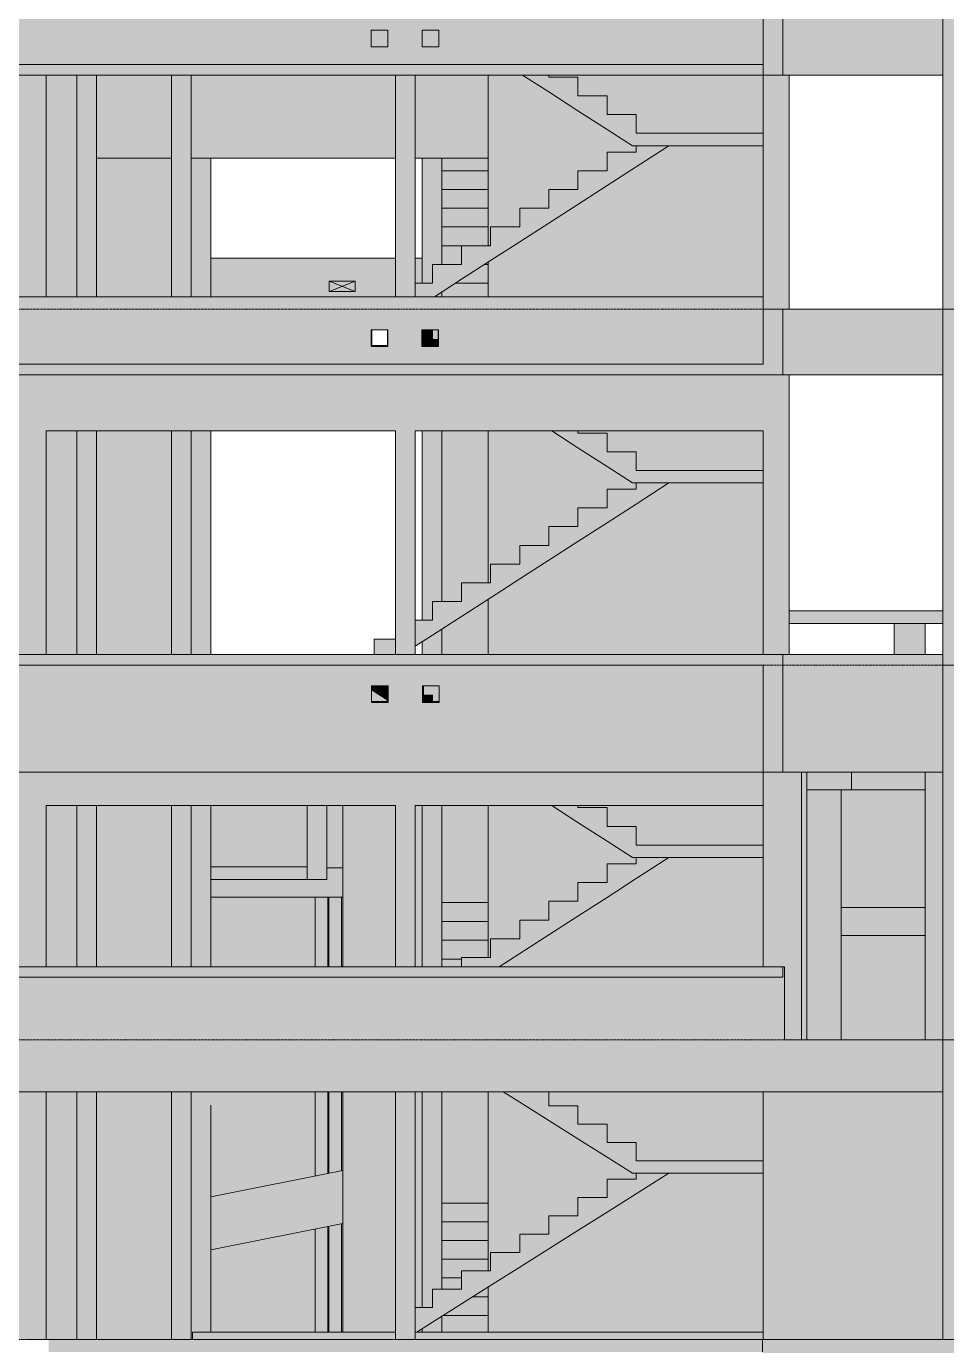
# Model space of a CAD drawing. Header units: centimetres. Extents: x -1968 to 25888, y -1244 to 84208.
# Drawn here: x 14282 to 15167, y 74259 to 75527 of the extents above; entities that cross this region are included whole.
import ezdxf

# ---------------------------------------------------------------- set-up
doc = ezdxf.new("R2010")
doc.units = ezdxf.units.CM
doc.linetypes.add('Centro', pattern=[3.175, 0.635, -0.47625, 1.5875, -0.47625])
for name, color, linetype, lineweight in [('A-FLOR', 7, 'Continuous', 18), ('A-FLOR-LEVL', 7, 'Continuous', 9), ('A-GENM', 7, 'Continuous', 18), ('A-WALL', 7, 'Continuous', 9), ('S-BEAM', 7, 'Continuous', 18), ('S-COLS', 7, 'Continuous', 18), ('S-FNDN', 7, 'Continuous', 9), ('S-STRS', 7, 'Continuous', 9)]:
    doc.layers.add(name, color=color, linetype=linetype, lineweight=lineweight)

# ---------------------------------------------------------------- blocks, each defined once
blk = doc.blocks.new('Estaca W Gerdau - W250X73-4068957-CT103 - CORTE ESQ_ TIPO')
at = {"layer": 'S-FNDN', "true_color": 0xacb7d2}
h = blk.add_hatch(color=9, dxfattribs=at)
h.paths.add_polyline_path([(248.4, 73400), (248.5, 73400), (248.4, 73564), (224, 73564), (224, 73400)], flags=0)
h.paths.add_polyline_path([(249.4, 74272), (249.4, 74376.1), (224, 74371.1), (224, 74272)], flags=0)
h.paths.add_polyline_path([(224, 74422.1), (249.4, 74427.4), (249.4, 74503), (224, 74503), (224, 74427.4)], flags=0)
h.paths.add_polyline_path([(224, 74623), (249.4, 74623), (249.4, 74690), (224, 74690), (224, 74655.7)], flags=0)
at = {"layer": 'S-FNDN'}
for p, q in [((224, 74690), (224, 74623)), ((236.3, 74623), (236.3, 74690)), ((237.1, 74690), (237.1, 74623)), ((249.4, 74690), (249.4, 74623)), ((224, 74503), (224, 74422.1)), ((236.3, 74424.5), (236.3, 74503)), ((237.1, 74503), (237.1, 74424.7)), ((249.4, 74503), (249.4, 74427.1)), ((224, 74371.1), (224, 74272)), ((236.3, 74272), (236.3, 74373.5)), ((237.1, 74373.7), (237.1, 74272)), ((249.4, 74376.1), (249.4, 74272))]:
    blk.add_line(p, q, dxfattribs=at)
blk = doc.blocks.new('PED_FURO_RETANGULAR_R04_2020 _INSTÂNCIA_ - FURO RET-3662893-CT103 - CORTE ESQ_ TIPO')
at = {"layer": 'A-GENM', "lineweight": 9}
for p, q in [((262.6, 75272), (237.6, 75282)), ((237.6, 75272), (262.6, 75282))]:
    blk.add_line(p, q, dxfattribs=at)

msp = doc.modelspace()

# ---------------------------------------------------------------- hatches: boundary and pattern name
at = {"layer": 'A-FLOR', "true_color": 0xc0c0c0}
for points in [[(14726.05, 75480), (14990.55, 75480), (14990.55, 75490.01), (13947.55, 75490.01), (13947.55, 75480), (14694.52, 75480)], [(14990.55, 75192), (14990.55, 75202), (13947.55, 75202), (13947.55, 75192), (14882.7, 75192)], [(14506.33, 74913), (14990.55, 74913), (14990.55, 74923), (13947.55, 74923), (13947.55, 74913), (14459.55, 74913)], [(14552.05, 74707), (14552.05, 74719), (14459.55, 74719), (14459.55, 74707), (14545.28, 74707)], [(14976.8, 74613), (15009.55, 74613), (15009.55, 74623), (13928.55, 74623), (13928.55, 74613), (14882.7, 74613)]]:
    msp.add_hatch(color=9, dxfattribs=at).paths.add_polyline_path(points, flags=0)
h = msp.add_hatch(color=9, dxfattribs=at)
h.paths.add_polyline_path([(15015.55, 74953), (15163.55, 74953), (15163.55, 74965), (15015.55, 74965)], flags=0)
h.paths.add_polyline_path([(15854.55, 74953), (15854.55, 74965), (15758.55, 74965), (15758.55, 74953), (15835.55, 74953)], flags=0)
h.paths.add_polyline_path([(15338.55, 74953), (15648.55, 74953), (15648.55, 74965), (15338.55, 74965)], flags=0)
at = {"layer": 'A-GENM', "true_color": 0xc0c0c0}
msp.add_hatch(color=9, dxfattribs=at).paths.add_polyline_path([(15032.55, 74793), (15075.55, 74793), (15075.55, 74810), (15032.55, 74810)], flags=0)
at = {"layer": 'A-WALL', "true_color": 0xc0c0c0}
h = msp.add_hatch(color=9, dxfattribs=at)
h.paths.add_polyline_path([(14500.95, 74272), (14559.82, 74272), (14559.82, 74371.07), (14459.55, 74351.01), (14459.55, 74272), (14460.55, 74272)], flags=0)
h.paths.add_polyline_path([(14586.55, 74272), (14586.55, 74376.41), (14585.22, 74376.15), (14585.22, 74272)], flags=0)
h.paths.add_polyline_path([(14459.55, 74402), (14559.82, 74422.06), (14559.82, 74503), (14459.55, 74503), (14459.55, 74427.4)], flags=0)
h.paths.add_polyline_path([(14585.22, 74427.14), (14586.55, 74427.4), (14586.55, 74503), (14585.22, 74503), (14585.22, 74427.4)], flags=0)
h.paths.add_polyline_path([(14559.82, 74623), (14559.82, 74690), (14459.55, 74690), (14459.55, 74623), (14506.33, 74623)], flags=0)
h.paths.add_polyline_path([(14585.22, 74623), (14586.55, 74623), (14586.55, 74690), (14585.22, 74690), (14585.22, 74655.69)], flags=0)
h = msp.add_hatch(color=9, dxfattribs=at)
h.paths.add_polyline_path([(15794.55, 74284), (15794.55, 74503), (15785.22, 74503), (15785.22, 74284)], flags=0)
h.paths.add_polyline_path([(15758.55, 74284), (15759.82, 74284), (15759.82, 74503), (15758.55, 74503), (15758.55, 74287.02)], flags=0)
h.paths.add_polyline_path([(15554.54, 74445), (15609.82, 74445), (15609.82, 74454), (15554.54, 74454)], flags=0)
h.paths.add_polyline_path([(15335.22, 74553), (15391.55, 74553), (15391.55, 74653), (15335.22, 74653), (15335.22, 74635.58)], flags=0)
h.paths.add_polyline_path([(15308.05, 74553), (15309.82, 74553), (15309.82, 74653), (15308.05, 74653), (15308.05, 74632.01)], flags=0)
h.paths.add_polyline_path([(15075.55, 74553), (15146.55, 74553), (15146.55, 74653), (15065.55, 74653), (15065.55, 74553), (15070.89, 74553)], flags=0)
h.paths.add_polyline_path([(15759.82, 74642), (15759.82, 74653), (15758.55, 74653), (15758.55, 74642)], flags=0)
h.paths.add_polyline_path([(15793.08, 74642), (15794.55, 74642), (15794.55, 74681), (15793.08, 74681), (15793.08, 74653), (15785.22, 74653), (15785.22, 74642), (15787.55, 74642)], flags=0)
h.paths.add_polyline_path([(15635.22, 74642), (15648.55, 74642), (15648.55, 74653), (15635.22, 74653)], flags=0)
h.paths.add_polyline_path([(15548.55, 74642), (15609.82, 74642), (15609.82, 74653), (15491.55, 74653), (15491.55, 74642), (15535.55, 74642)], flags=0)
at = {"layer": 'S-BEAM', "true_color": 0xc0c0c0}
h = msp.add_hatch(color=9, dxfattribs=at)
h.paths.add_polyline_path([(14506.33, 75490.01), (14990.55, 75490.01), (14990.55, 75555.01), (13947.55, 75555.01), (13947.55, 75490.01), (14459.55, 75490.01)], flags=0)
h.paths.add_polyline_path([(14629.76, 75507.01), (14613.76, 75507.01), (14613.76, 75523), (14629.76, 75523)], flags=0)
h.paths.add_polyline_path([(14662.76, 75507.01), (14662.76, 75523), (14678.76, 75523), (14678.76, 75507.01)], flags=0)
h.paths.add_polyline_path([(13954.26, 75507.01), (13954.26, 75523), (13970.26, 75523), (13970.26, 75507.01)], flags=0)
for points in [[(15009.55, 75480), (15009.55, 75543.01), (14990.55, 75543.01), (14990.55, 75480)], [(15009.55, 75480), (15163.55, 75480), (15163.55, 75543.01), (15009.55, 75543.01), (15009.55, 75490.01)], [(14598.36, 75272.01), (14598.36, 75282.01), (14573.36, 75282.01), (14573.36, 75272.01)], [(15003.65, 75192), (15009.55, 75192), (15009.55, 75255.01), (14990.55, 75255.01), (14990.55, 75192)], [(15070.89, 75192), (15163.55, 75192), (15163.55, 75255.01), (15009.55, 75255.01), (15009.55, 75192)], [(14997.69, 74810), (15009.55, 74810), (15009.55, 74923), (14990.55, 74923), (14990.55, 74810)], [(15146.55, 74793), (15146.55, 74810), (15075.55, 74810), (15075.55, 74793)], [(14571.05, 74707), (14571.05, 74778), (14552.05, 74778), (14552.05, 74707)], [(14788.61, 74503), (14990.55, 74503), (14990.55, 74553), (15009.55, 74553), (15009.55, 74503), (15011.05, 74503), (15011.05, 74623), (15009.55, 74623), (15009.55, 74613), (13928.55, 74613), (13928.55, 74503), (14726.05, 74503)], [(15009.55, 74503), (15009.55, 74553), (14990.55, 74553), (14990.55, 74503)], [(15161.21, 74503), (15163.55, 74503), (15163.55, 74553), (15011.05, 74553), (15011.05, 74503), (15070.89, 74503)], [(15070.89, 74265), (15163.55, 74265), (15163.55, 74503), (15027.55, 74503), (15027.55, 74265)], [(14459.55, 74351.01), (14586.55, 74376.41), (14586.55, 74427.4), (14459.55, 74402)], [(14460.55, 74253), (14634.55, 74253), (14634.55, 74265), (14303.55, 74265), (14303.55, 74253), (14459.55, 74253)], [(14634.55, 74253), (14658.55, 74253), (14658.55, 74265), (14990.55, 74265), (14990.18, 74272), (14656.05, 74272), (14656.05, 74265), (14637.05, 74265), (14637.05, 74272), (14441.82, 74272), (14441.82, 74265), (14634.55, 74265), (14634.55, 74258.54)], [(14989.95, 74253), (14989.95, 74265), (14658.55, 74265), (14658.55, 74253), (14976.8, 74253)], [(14989.95, 74207), (16098.87, 74207), (16098.87, 74265), (14989.95, 74265), (14989.95, 74253)]]:
    msp.add_hatch(color=9, dxfattribs=at).paths.add_polyline_path(points, flags=0)
h = msp.add_hatch(color=9, dxfattribs=at)
h.paths.add_polyline_path([(14726.05, 75400.01), (14726.05, 75480), (14656.05, 75480), (14656.05, 75400.01), (14701.92, 75400.01)], flags=0)
h.paths.add_polyline_path([(14440.55, 75400.01), (14637.05, 75400.01), (14637.05, 75480), (14440.55, 75480), (14440.55, 75462.77)], flags=0)
h.paths.add_polyline_path([(14349.55, 75400.01), (14421.55, 75400.01), (14421.55, 75480), (14349.55, 75480)], flags=0)
h.paths.add_polyline_path([(14629.76, 75507.01), (14629.76, 75523), (14613.76, 75523), (14613.76, 75507.01)], flags=0)
h.paths.add_polyline_path([(14678.76, 75507.01), (14678.76, 75523), (14662.76, 75523), (14662.76, 75507.01)], flags=0)
h = msp.add_hatch(color=9, dxfattribs=at)
h.paths.add_polyline_path([(14600.42, 75267), (14637.05, 75267), (14637.05, 75304.01), (14459.55, 75304.01), (14459.55, 75267), (14573.36, 75267)], flags=0)
h.paths.add_polyline_path([(14598.36, 75272.01), (14573.36, 75272.01), (14573.36, 75282.01), (14598.36, 75282.01), (14598.36, 75279.55)], flags=0)
h.paths.add_polyline_path([(14662.55, 75280.01), (14662.43, 75304.01), (14656.05, 75304.01), (14656.05, 75280.01), (14662.43, 75280.01)], flags=0)
h = msp.add_hatch(color=9, dxfattribs=at)
h.paths.add_polyline_path([(13949.13, 75202), (14990.55, 75202), (14990.55, 75267), (13947.55, 75267), (13947.55, 75202)], flags=0)
h.paths.add_polyline_path([(13954.35, 75219), (13954.35, 75235), (13970.35, 75235), (13970.35, 75219), (13954.68, 75219)], flags=0)
h.paths.add_polyline_path([(14677.66, 75219), (14662.43, 75219), (14662.43, 75235), (14678.43, 75235), (14678.43, 75219)], flags=0)
h.paths.add_polyline_path([(14629.76, 75219), (14613.76, 75219), (14613.76, 75235), (14629.76, 75235), (14629.76, 75220)], flags=0)
h = msp.add_hatch(color=9, dxfattribs=at)
h.paths.add_polyline_path([(14211.55, 75138), (14282.05, 75138), (14282.05, 75192), (13947.55, 75192), (13947.55, 75138), (14129.96, 75138)], flags=0)
h.paths.add_polyline_path([(13969.49, 75219), (13970.35, 75219), (13970.35, 75235), (13969.76, 75235), (13969.76, 75220), (13954.76, 75220), (13954.68, 75219)], flags=0)
h = msp.add_hatch(color=9, dxfattribs=at)
h.paths.add_polyline_path([(14637.05, 75138), (14637.05, 75192), (14301.05, 75192), (14301.05, 75138), (14506.33, 75138)], flags=0)
h.paths.add_polyline_path([(14613.76, 75219), (14629.76, 75219), (14629.26, 75220), (14614.26, 75220), (14613.76, 75220)], flags=0)
h = msp.add_hatch(color=9, dxfattribs=at)
h.paths.add_polyline_path([(14967.6, 75138), (14990.55, 75138), (14990.55, 75192), (14656.05, 75192), (14656.05, 75138), (14882.7, 75138)], flags=0)
h.paths.add_polyline_path([(14662.43, 75219), (14678.43, 75219), (14677.93, 75220), (14662.93, 75220), (14662.43, 75220)], flags=0)
h = msp.add_hatch(color=9, dxfattribs=at)
h.paths.add_polyline_path([(13928.55, 74810), (13928.55, 74923), (13774.55, 74923), (13774.55, 74810), (13823.5, 74810)], flags=0)
h.paths.add_polyline_path([(13947.55, 74810), (14990.55, 74810), (14990.55, 74913), (13947.55, 74913), (13947.55, 74840.02)], flags=0)
h.paths.add_polyline_path([(15070.89, 74810), (15163.55, 74810), (15163.55, 74923), (15009.55, 74923), (15009.55, 74810)], flags=0)
h.paths.add_polyline_path([(13962.89, 74877), (13962.55, 74877), (13963.05, 74893), (13978.55, 74893), (13978.55, 74877), (13977.74, 74877)], flags=0)
h.paths.add_polyline_path([(14614.05, 74877), (14614.05, 74893), (14630.05, 74893), (14630.05, 74877)], flags=0)
h.paths.add_polyline_path([(14679.05, 74877), (14663.05, 74877), (14663.05, 74893), (14679.05, 74893), (14679.05, 74878)], flags=0)
h = msp.add_hatch(color=9, dxfattribs=at)
h.paths.add_polyline_path([(14330.55, 74778), (14637.05, 74778), (14637.05, 74810), (14301.05, 74810), (14301.05, 74778), (14318.14, 74778)], flags=0)
h.paths.add_polyline_path([(14614.05, 74877), (14630.05, 74877), (14630.05, 74893), (14629.05, 74893), (14629.05, 74878), (14614.05, 74878)], flags=0)
h = msp.add_hatch(color=9, dxfattribs=at)
h.paths.add_polyline_path([(14990.55, 74778), (14990.55, 74810), (14656.05, 74810), (14656.05, 74778), (14976.8, 74778)], flags=0)
h.paths.add_polyline_path([(14663.97, 74877), (14679.05, 74877), (14679.05, 74878), (14664.05, 74878), (14664.05, 74893), (14663.05, 74893), (14663.05, 74877)], flags=0)
h = msp.add_hatch(color=9, dxfattribs=at)
h.paths.add_polyline_path([(13962.55, 74778), (14282.05, 74778), (14282.05, 74810), (13947.55, 74810), (13947.55, 74778)], flags=0)
h.paths.add_polyline_path([(13977.74, 74877), (13978.55, 74877), (13978.05, 74878), (13963.05, 74878), (13962.89, 74877)], flags=0)
at = {"layer": 'S-BEAM', "true_color": 0x7f7f7f}
msp.add_hatch(color=8, dxfattribs=at).paths.add_polyline_path([(15075.55, 74680), (15146.55, 74680), (15146.55, 74793), (15065.55, 74793), (15065.55, 74680), (15070.89, 74680)], flags=0)
h = msp.add_hatch(color=8, dxfattribs=at)
h.paths.add_polyline_path([(14586.55, 74718), (14586.55, 74778), (14571.05, 74778), (14571.05, 74718)], flags=0)
h.paths.add_polyline_path([(14506.33, 74719), (14552.05, 74719), (14552.05, 74778), (14459.55, 74778), (14459.55, 74719)], flags=0)
at = {"layer": 'S-BEAM', "true_color": 0xc0c0c0}
h = msp.add_hatch(color=9, dxfattribs=at)
h.paths.add_polyline_path([(14559.82, 74690), (14586.55, 74690), (14586.55, 74718), (14571.05, 74718), (14571.05, 74707), (14459.55, 74707), (14459.55, 74690), (14552.05, 74690)], flags=0)
h.paths.add_polyline_path([(13994.55, 74690), (14085.55, 74690), (14085.55, 74718), (14002.05, 74718), (14002.05, 74730), (13994.55, 74729.72), (13994.55, 74690.65)], flags=0)
h = msp.add_hatch(color=9, dxfattribs=at)
h.paths.add_polyline_path([(15065.55, 74653), (15146.55, 74653), (15146.55, 74680), (15065.55, 74680), (15065.55, 74655.69)], flags=0)
h.paths.add_polyline_path([(15624.54, 74653), (15648.55, 74653), (15648.55, 74681), (15491.55, 74681), (15491.55, 74653), (15554.54, 74653)], flags=0)
h.paths.add_polyline_path([(15308.05, 74653), (15391.55, 74653), (15391.55, 74681), (15308.05, 74681)], flags=0)
h.paths.add_polyline_path([(15758.55, 74653), (15793.08, 74653), (15793.08, 74681), (15758.55, 74681), (15758.55, 74655.69)], flags=0)
at = {"layer": 'S-COLS', "true_color": 0xc0c0c0}
for points in [[(15163.55, 75255.01), (15273.55, 75255.01), (15273.55, 75543.01), (15163.55, 75543.01)], [(14282.05, 75267), (14301.05, 75267), (14301.05, 75480), (14282.05, 75480), (14282.05, 75318.97)], [(14348.58, 75267), (14349.55, 75267), (14349.55, 75480), (14330.55, 75480), (14330.55, 75267)], [(14439.58, 75267), (14440.55, 75267), (14440.55, 75480), (14421.55, 75480), (14421.55, 75267)], [(14655.03, 75267), (14656.05, 75267), (14656.05, 75480), (14637.05, 75480), (14637.05, 75267)], [(15009.55, 75255.01), (15015.55, 75255.01), (15015.55, 75480), (14990.55, 75480), (14990.55, 75255.01)], [(14726.05, 75388.01), (14726.05, 75400.01), (14681.55, 75400.01), (14681.55, 75388.01), (14694.52, 75388.01)], [(15273.55, 74913), (15273.55, 75255.01), (15163.55, 75255.01), (15163.55, 74913), (15259.08, 74913)], [(14301.05, 74923), (14301.05, 75192), (14282.05, 75192), (14282.05, 74923), (14300.2, 74923)], [(14655.2, 74923), (14656.05, 74923), (14656.05, 75192), (14637.05, 75192), (14637.05, 74923)], [(15014.44, 74923), (15015.55, 74923), (15015.55, 75192), (14990.55, 75192), (14990.55, 74923), (15009.55, 74923)], [(14348.75, 74923), (14349.55, 74923), (14349.55, 75138), (14330.55, 75138), (14330.55, 74923)], [(14440.3, 74923), (14440.55, 74923), (14440.55, 75138), (14421.55, 75138), (14421.55, 74923)], [(15129.24, 74923), (15146.55, 74923), (15146.55, 74953), (15116.55, 74953), (15116.55, 74923)], [(15163.55, 74553), (15273.55, 74553), (15273.55, 74913), (15163.55, 74913), (15163.55, 74840.02)], [(14295.14, 74623), (14301.05, 74623), (14301.05, 74810), (14282.05, 74810), (14282.05, 74623)], [(14650.14, 74623), (14656.05, 74623), (14656.05, 74810), (14637.05, 74810), (14637.05, 74623)], [(15027.55, 74553), (15027.55, 74810), (14990.55, 74810), (14990.55, 74623), (15011.05, 74623), (15011.05, 74553)], [(15032.55, 74553), (15032.55, 74810), (15027.55, 74810), (15027.55, 74553)], [(15146.55, 74553), (15163.55, 74553), (15163.55, 74810), (15146.55, 74810), (15146.55, 74563.74)], [(15065.55, 74553), (15065.55, 74793), (15032.55, 74793), (15032.55, 74553)], [(14343.96, 74623), (14349.55, 74623), (14349.55, 74778), (14330.55, 74778), (14330.55, 74623)], [(14425.84, 74623), (14440.55, 74623), (14440.55, 74778), (14421.55, 74778), (14421.55, 74623)], [(14681.55, 74684.7), (14726.05, 74684.7), (14726.05, 74778), (14681.55, 74778)], [(15182.55, 74265), (15273.55, 74265), (15273.55, 74553), (15163.55, 74553), (15163.55, 74265)], [(14301.05, 74265), (14301.05, 74503), (14282.05, 74503), (14282.05, 74265)], [(14349.55, 74265), (14349.55, 74503), (14330.55, 74503), (14330.55, 74265)], [(14440.55, 74265), (14440.55, 74503), (14421.55, 74503), (14421.55, 74265)], [(14656.05, 74265), (14656.05, 74503), (14637.05, 74503), (14637.05, 74265)], [(14726.05, 74396), (14726.05, 74503), (14681.55, 74503), (14681.55, 74396), (14694.52, 74396)], [(15009.55, 74265), (15027.55, 74265), (15027.55, 74503), (14990.55, 74503), (14990.55, 74265)]]:
    msp.add_hatch(color=9, dxfattribs=at).paths.add_polyline_path(points, flags=0)
h = msp.add_hatch(color=9, dxfattribs=at)
h.paths.add_polyline_path([(14120.55, 75267), (14282.05, 75267), (14282.05, 75480), (14120.55, 75480), (14120.55, 75393.03)], flags=0)
h.paths.add_polyline_path([(14301.05, 75267), (14330.55, 75267), (14330.55, 75480), (14301.05, 75480), (14301.05, 75336.2)], flags=0)
h = msp.add_hatch(color=9, dxfattribs=at)
h.paths.add_polyline_path([(14788.61, 75267), (14990.55, 75267), (14990.55, 75412), (14900.07, 75412), (14726.05, 75300.13), (14726.05, 75267), (14784.55, 75267)], flags=0)
h.paths.add_polyline_path([(14726.05, 75316), (14728.55, 75316), (14728.55, 75334), (14756.55, 75334), (14756.55, 75352), (14784.55, 75352), (14784.55, 75370.01), (14812.55, 75370.01), (14812.55, 75388.01), (14840.55, 75388.01), (14840.55, 75406), (14868.55, 75406), (14868.55, 75412), (14865.02, 75412), (14759.25, 75480), (14726.05, 75480), (14726.05, 75319.74)], flags=0)
h.paths.add_polyline_path([(14990.55, 75424), (14990.55, 75480), (14784.55, 75480), (14784.55, 75478), (14812.55, 75478), (14812.55, 75460.01), (14840.55, 75460.01), (14840.55, 75442), (14868.55, 75442), (14868.55, 75424), (14976.8, 75424)], flags=0)
h = msp.add_hatch(color=9, dxfattribs=at)
h.paths.add_polyline_path([(14349.55, 75267), (14421.55, 75267), (14421.55, 75400.01), (14349.55, 75400.01), (14349.55, 75377.64)], flags=0)
h.paths.add_polyline_path([(14440.55, 75267), (14459.55, 75267), (14459.55, 75400.01), (14440.55, 75400.01), (14440.55, 75393.03)], flags=0)
h = msp.add_hatch(color=9, dxfattribs=at)
h.paths.add_polyline_path([(14680.53, 75267), (14681.55, 75267), (14681.55, 75271.52), (14674.52, 75267), (14678.43, 75267)], flags=0)
h.paths.add_polyline_path([(14672.55, 75280.01), (14672.55, 75298.01), (14681.55, 75298.01), (14681.55, 75400.01), (14662.55, 75400.01), (14662.56, 75280.01)], flags=0)
h = msp.add_hatch(color=9, dxfattribs=at)
h.paths.add_polyline_path([(14662.55, 74923), (14681.55, 74923), (14681.55, 74947.52), (14662.55, 74935.31), (14662.55, 74923.73)], flags=0)
h.paths.add_polyline_path([(14672.55, 74956), (14672.55, 74974), (14681.55, 74974), (14681.55, 75138), (14662.55, 75138), (14663.05, 74956)], flags=0)
h.paths.add_polyline_path([(14672.55, 75226), (14677.93, 75226), (14677.93, 75235), (14672.55, 75235), (14672.55, 75229.74)], flags=0)
h = msp.add_hatch(color=9, dxfattribs=at)
h.paths.add_polyline_path([(14120.55, 74923), (14282.05, 74923), (14282.05, 75138), (14120.55, 75138), (14120.55, 75024.36)], flags=0)
h.paths.add_polyline_path([(14301.05, 74923), (14330.55, 74923), (14330.55, 75138), (14301.05, 75138), (14301.05, 75013.69)], flags=0)
h = msp.add_hatch(color=9, dxfattribs=at)
h.paths.add_polyline_path([(14412.24, 74923), (14421.55, 74923), (14421.55, 75138), (14349.55, 75138), (14349.55, 74923)], flags=0)
h.paths.add_polyline_path([(14459.55, 74923), (14459.55, 75138), (14440.55, 75138), (14440.55, 74923), (14448.69, 74923)], flags=0)
h = msp.add_hatch(color=9, dxfattribs=at)
h.paths.add_polyline_path([(14700.55, 74923), (14726.05, 74923), (14726.05, 74976.13), (14681.55, 74947.52), (14681.55, 74923), (14694.52, 74923)], flags=0)
h.paths.add_polyline_path([(14681.55, 74974), (14700.55, 74974), (14700.55, 74992), (14726.05, 74992), (14726.05, 75138), (14681.55, 75138), (14681.55, 75024.36)], flags=0)
h = msp.add_hatch(color=9, dxfattribs=at)
h.paths.add_polyline_path([(14726.05, 74923), (14990.55, 74923), (14990.55, 75088), (14900.07, 75088), (14726.05, 74976.13), (14726.05, 74959.74)], flags=0)
h.paths.add_polyline_path([(14728.55, 74992), (14728.55, 75010), (14756.55, 75010), (14756.55, 75028), (14784.55, 75028), (14784.55, 75046), (14812.55, 75046), (14812.55, 75064), (14840.55, 75064), (14840.7, 75082), (14868.55, 75082), (14868.55, 75088), (14865.02, 75088), (14787.24, 75138), (14726.05, 75138), (14726.05, 74992)], flags=0)
h.paths.add_polyline_path([(14882.7, 75100), (14990.55, 75100), (14990.55, 75138), (14812.55, 75138), (14812.55, 75136), (14840.55, 75136), (14840.55, 75118), (14868.55, 75118), (14868.55, 75100)], flags=0)
h = msp.add_hatch(color=9, dxfattribs=at)
h.paths.add_polyline_path([(14600.42, 74623), (14637.05, 74623), (14637.05, 74778), (14586.55, 74778), (14586.55, 74623)], flags=0)
h.paths.add_polyline_path([(14662.55, 74623), (14662.55, 74778), (14656.05, 74778), (14656.05, 74623)], flags=0)
h.paths.add_polyline_path([(14629.05, 74878), (14628.9, 74879.79), (14614.05, 74889.34), (14614.05, 74878), (14624.67, 74878)], flags=0)
h = msp.add_hatch(color=9, dxfattribs=at)
h.paths.add_polyline_path([(14677.26, 74623), (14681.55, 74623), (14681.55, 74778), (14662.55, 74778), (14662.55, 74623), (14671.55, 74623)], flags=0)
h.paths.add_polyline_path([(14679.05, 74878), (14679.05, 74893), (14664.05, 74893), (14664.53, 74884), (14672.55, 74884), (14672.55, 74878), (14675.85, 74878)], flags=0)
h = msp.add_hatch(color=9, dxfattribs=at)
h.paths.add_polyline_path([(14267.55, 74623), (14282.05, 74623), (14282.05, 74778), (14120.55, 74778), (14120.55, 74623), (14219.05, 74623)], flags=0)
h.paths.add_polyline_path([(14330.55, 74623), (14330.55, 74778), (14301.05, 74778), (14301.05, 74623), (14318.14, 74623)], flags=0)
h = msp.add_hatch(color=9, dxfattribs=at)
h.paths.add_polyline_path([(14421.55, 74623), (14421.55, 74778), (14349.55, 74778), (14349.55, 74623)], flags=0)
h.paths.add_polyline_path([(14440.55, 74623), (14459.55, 74623), (14459.55, 74778), (14440.55, 74778), (14440.55, 74655.69)], flags=0)
h = msp.add_hatch(color=9, dxfattribs=at)
h.paths.add_polyline_path([(14736.74, 74623), (14990.55, 74623), (14990.55, 74728), (14900.07, 74728), (14742.65, 74626.8)], flags=0)
h.paths.add_polyline_path([(14726.05, 74632), (14728.55, 74632), (14728.55, 74650), (14756.55, 74650), (14756.55, 74668), (14784.55, 74668), (14784.55, 74686), (14812.55, 74686), (14812.55, 74704), (14840.55, 74704), (14840.55, 74722), (14868.55, 74722), (14868.55, 74728), (14865.02, 74728), (14787.25, 74778), (14726.05, 74778), (14726.05, 74635.74)], flags=0)
h.paths.add_polyline_path([(14946.94, 74740), (14990.55, 74740), (14990.55, 74778), (14812.55, 74778), (14812.55, 74776), (14840.55, 74776), (14840.55, 74758), (14868.55, 74758), (14868.55, 74740), (14882.7, 74740)], flags=0)
h = msp.add_hatch(color=9, dxfattribs=at)
h.paths.add_polyline_path([(14330.55, 74265), (14330.55, 74503), (14301.05, 74503), (14301.05, 74265), (14318.14, 74265)], flags=0)
h.paths.add_polyline_path([(14129.96, 74265), (14282.05, 74265.18), (14282.05, 74503), (14120.55, 74503), (14120.55, 74265)], flags=0)
h = msp.add_hatch(color=9, dxfattribs=at)
h.paths.add_polyline_path([(14377.29, 74265), (14421.55, 74265), (14421.55, 74503), (14349.55, 74503), (14349.55, 74265), (14377.29, 74265)], flags=0)
h.paths.add_polyline_path([(14441.82, 74265), (14441.82, 74272), (14459.55, 74272), (14459.55, 74503), (14440.55, 74503), (14440.55, 74265)], flags=0)
h = msp.add_hatch(color=9, dxfattribs=at)
h.paths.add_polyline_path([(14586.55, 74272), (14637.05, 74272), (14637.05, 74503), (14586.55, 74503), (14586.55, 74287.02)], flags=0)
h.paths.add_polyline_path([(14657.54, 74272), (14662.55, 74272), (14662.55, 74275.15), (14658.55, 74272.63)], flags=0)
h.paths.add_polyline_path([(14656.05, 74295.63), (14662.55, 74295.63), (14662.55, 74503), (14656.05, 74503), (14656.05, 74365.16)], flags=0)
h = msp.add_hatch(color=9, dxfattribs=at)
h.paths.add_polyline_path([(14662.55, 74272), (14681.55, 74272), (14681.4, 74287.02), (14662.55, 74275.15)], flags=0)
h.paths.add_polyline_path([(14662.55, 74295.63), (14672.55, 74295.63), (14672.55, 74313.25), (14681.55, 74313.25), (14681.55, 74503), (14662.55, 74503), (14662.55, 74299.07)], flags=0)
h = msp.add_hatch(color=9, dxfattribs=at)
h.paths.add_polyline_path([(14726.05, 74272), (14990.55, 74272), (14990.55, 74424.63), (14900.01, 74424.63), (14726.05, 74315.12), (14726.05, 74287.02)], flags=0)
h.paths.add_polyline_path([(14726.05, 74330.88), (14728.55, 74330.88), (14728.55, 74348.5), (14756.55, 74348.5), (14756.55, 74366.13), (14784.55, 74366.13), (14784.55, 74383.75), (14812.55, 74383.75), (14812.55, 74401.38), (14840.55, 74401.38), (14840.55, 74419), (14868.55, 74419), (14868.55, 74424.63), (14865.09, 74424.63), (14740.58, 74503), (14726.05, 74503), (14726.05, 74334.32)], flags=0)
h.paths.add_polyline_path([(14882.7, 74436.63), (14990.55, 74436.63), (14990.55, 74503), (14784.55, 74503), (14784.55, 74489.5), (14812.55, 74489.5), (14812.55, 74471.88), (14840.55, 74471.35), (14840.55, 74454.25), (14868.55, 74454.25), (14868.55, 74436.63)], flags=0)
at = {"layer": 'S-STRS', "true_color": 0xc0c0c0}
for points in [[(14784.55, 75463.74), (14784.55, 75480), (14759.25, 75480), (14762.36, 75478)], [(14812.55, 75445.74), (14812.55, 75478), (14784.55, 75478), (14784.55, 75463.74), (14790.36, 75460.01)], [(14840.55, 75427.74), (14840.55, 75460.01), (14812.55, 75460.01), (14812.55, 75445.74), (14818.36, 75442)], [(14865.02, 75412), (14868.55, 75412), (14868.55, 75442), (14840.55, 75442), (14840.55, 75427.74), (14846.36, 75424)], [(14990.55, 75412), (14990.55, 75424), (14868.55, 75424), (14868.55, 75412), (14976.8, 75412)], [(14840.55, 75373.74), (14868.55, 75391.74), (14868.55, 75406), (14840.55, 75406), (14840.55, 75382.6)], [(14868.55, 75391.74), (14900.07, 75412), (14868.55, 75412), (14868.55, 75393.03)], [(14726.05, 75370.01), (14726.05, 75388.01), (14681.55, 75388), (14681.55, 75370.01), (14694.52, 75370.01)], [(14812.55, 75355.74), (14840.55, 75373.74), (14840.55, 75388.01), (14812.55, 75388.01), (14812.55, 75370.01)], [(14694.52, 75352), (14726.05, 75352), (14726.05, 75370.01), (14681.55, 75370.01), (14681.55, 75352)], [(14784.55, 75337.74), (14812.55, 75355.74), (14812.55, 75370.01), (14784.55, 75370.01), (14784.55, 75352)], [(14694.52, 75334), (14726.05, 75334), (14726.05, 75352), (14681.55, 75352), (14681.55, 75334)], [(14756.55, 75319.74), (14784.55, 75337.74), (14784.55, 75352), (14756.55, 75352), (14756.55, 75334)], [(14694.52, 75316), (14726.05, 75316), (14726.05, 75334), (14681.55, 75334), (14681.55, 75316)], [(14728.55, 75301.74), (14756.55, 75319.74), (14756.55, 75334), (14728.55, 75334), (14728.55, 75316)], [(14700.55, 75283.74), (14728.55, 75301.74), (14728.55, 75316), (14700.55, 75316), (14700.55, 75298.01)], [(14672.55, 75267), (14674.52, 75267), (14700.55, 75283.74), (14700.55, 75298.01), (14672.55, 75298.01), (14672.55, 75271.32)], [(14699.44, 75280.01), (14726.05, 75280.01), (14726.05, 75298.01), (14722.74, 75298.01), (14694.74, 75280.01)], [(14670.06, 75267), (14672.55, 75267), (14672.55, 75280.01), (14656.05, 75280.01), (14656.05, 75267), (14662.55, 75267)], [(14681.55, 75267), (14726.05, 75267), (14726.05, 75280.01), (14694.52, 75279.86), (14681.55, 75271.52)], [(14662.93, 75220), (14672.55, 75220), (14672.55, 75235), (14662.93, 75235), (14662.93, 75227.29)], [(14673.1, 75220), (14677.93, 75220), (14677.93, 75226), (14672.55, 75226), (14672.55, 75220)], [(14812.55, 75121.74), (14812.55, 75138), (14787.24, 75138), (14788.61, 75137.13)], [(14840.55, 75103.74), (14840.55, 75136), (14812.55, 75136), (14812.55, 75121.74), (14818.36, 75118)], [(14865.02, 75088), (14868.55, 75088), (14868.55, 75118), (14840.55, 75118), (14840.55, 75103.74), (14846.36, 75100)], [(14990.55, 75088), (14990.55, 75100), (14868.55, 75100), (14868.55, 75088), (14978.41, 75088)], [(14840.55, 75049.74), (14868.55, 75067.74), (14868.55, 75082), (14840.55, 75082), (14840.55, 75064)], [(14868.55, 75067.74), (14900.07, 75088), (14868.55, 75088), (14868.55, 75082)], [(14812.55, 75031.74), (14840.55, 75049.74), (14840.55, 75064), (14812.55, 75064), (14812.55, 75046)], [(14784.55, 75013.74), (14812.55, 75031.74), (14812.55, 75046), (14784.55, 75046), (14784.55, 75024.36)], [(14756.55, 74995.74), (14784.55, 75013.74), (14784.55, 75028), (14756.55, 75028), (14756.55, 75010)], [(14728.55, 74977.74), (14756.55, 74995.74), (14756.55, 75010), (14728.55, 75010), (14728.55, 74992)], [(14700.55, 74959.74), (14728.55, 74977.74), (14728.55, 74992), (14700.55, 74992), (14700.55, 74974)], [(14672.55, 74941.73), (14700.55, 74959.74), (14700.55, 74974), (14672.55, 74974), (14672.55, 74956)], [(14656.05, 74931.13), (14672.55, 74941.73), (14672.55, 74956), (14656.05, 74956), (14656.05, 74938)], [(14637.05, 74923), (14637.05, 74938), (14616.55, 74938), (14616.55, 74923), (14630.05, 74923)], [(14616.55, 74887.73), (14616.55, 74893), (14614.05, 74893), (14614.05, 74889.34)], [(14629.05, 74879.7), (14629.05, 74893), (14616.55, 74893), (14616.55, 74887.73), (14628.9, 74879.79)], [(14672.55, 74878), (14672.55, 74884), (14664.05, 74884), (14664.05, 74878)], [(14812.55, 74761.74), (14812.55, 74778), (14787.25, 74778), (14790.36, 74776)], [(14840.55, 74743.74), (14840.55, 74776), (14812.55, 74776), (14812.55, 74761.74), (14818.36, 74758)], [(14865.02, 74728), (14868.55, 74728), (14868.55, 74758), (14840.55, 74758), (14840.55, 74743.74), (14846.36, 74740)], [(14990.55, 74728), (14990.55, 74740), (14868.55, 74740), (14868.55, 74728), (14976.8, 74728)], [(14840.55, 74689.74), (14868.55, 74707.74), (14868.55, 74722), (14840.55, 74722), (14840.55, 74704)], [(14868.55, 74707.74), (14900.07, 74728), (14868.55, 74728), (14868.55, 74722)], [(14812.55, 74671.74), (14840.55, 74689.74), (14840.55, 74704), (14812.55, 74704), (14812.55, 74686)], [(14726.05, 74666.6), (14726.05, 74684.7), (14681.55, 74684.7), (14681.55, 74666.6), (14694.52, 74666.6)], [(14784.55, 74653.74), (14812.55, 74671.74), (14812.55, 74686), (14784.55, 74686), (14784.55, 74655.69)], [(14694.52, 74648.5), (14726.05, 74648.5), (14726.05, 74666.6), (14681.55, 74666.6), (14681.55, 74648.5)], [(14756.55, 74635.74), (14784.55, 74653.74), (14784.55, 74668), (14756.55, 74668), (14756.55, 74650)], [(14700.55, 74630.4), (14700.55, 74632), (14726.05, 74632), (14726.05, 74648.5), (14681.55, 74648.5), (14681.55, 74630.4), (14694.52, 74630.4)], [(14728.55, 74623), (14736.74, 74623), (14756.55, 74635.74), (14756.55, 74650), (14728.55, 74650), (14728.55, 74632)], [(14694.52, 74623), (14700.55, 74623), (14700.55, 74630.4), (14681.55, 74630.4), (14681.55, 74623)], [(14726.05, 74623), (14728.55, 74623), (14728.55, 74632), (14700.55, 74632), (14700.55, 74623), (14718.21, 74623)], [(14756.55, 74492.95), (14756.55, 74503), (14740.58, 74503)], [(14784.55, 74475.32), (14784.55, 74503), (14756.55, 74503), (14756.55, 74492.95), (14765.43, 74487.36)], [(14812.55, 74457.7), (14812.55, 74489.5), (14784.55, 74489.5), (14785.1, 74474.97), (14790.85, 74471.35)], [(14840.55, 74440.07), (14840.55, 74471.88), (14812.55, 74471.35), (14812.55, 74457.7), (14818.54, 74453.93)], [(14865.09, 74424.63), (14868.55, 74424.63), (14868.55, 74454.25), (14840.55, 74454.25), (14840.55, 74440.07), (14846.02, 74436.63)], [(14990.55, 74424.63), (14990.55, 74436.63), (14868.55, 74436.63), (14868.55, 74424.63), (14931.69, 74424.63)], [(14840.55, 74387.2), (14868.55, 74404.82), (14868.55, 74419), (14840.55, 74419), (14840.55, 74401.38)], [(14868.55, 74404.82), (14900.01, 74424.63), (14868.55, 74424.63), (14868.55, 74419)], [(14726.05, 74378), (14726.05, 74396), (14681.55, 74396), (14681.55, 74378), (14694.52, 74378)], [(14812.55, 74369.57), (14840.55, 74387.2), (14840.55, 74401.38), (14812.55, 74401.38), (14812.55, 74383.75)], [(14784.55, 74351.95), (14812.55, 74369.57), (14812.55, 74383.75), (14784.55, 74383.75), (14784.55, 74366.13)], [(14694.52, 74360), (14726.05, 74360), (14726.05, 74378), (14681.55, 74378), (14681.55, 74360)], [(14694.52, 74342), (14726.05, 74342), (14726.05, 74360), (14681.55, 74360), (14681.55, 74342)], [(14756.55, 74334.32), (14784.55, 74351.95), (14784.55, 74366.13), (14756.55, 74366.13), (14756.55, 74348.5)], [(14700.55, 74324), (14700.55, 74330.88), (14726.05, 74330.88), (14726.05, 74342), (14681.55, 74342), (14681.55, 74324), (14694.52, 74324)], [(14728.55, 74316.7), (14756.55, 74334.32), (14756.55, 74348.5), (14728.55, 74348.5), (14728.55, 74330.88)], [(14700.55, 74299.07), (14728.55, 74316.7), (14728.55, 74330.88), (14700.55, 74330.88), (14700.55, 74306)], [(14672.55, 74281.45), (14700.55, 74299.07), (14700.55, 74313.25), (14672.55, 74313.25), (14672.55, 74287.02)], [(14682.96, 74288), (14726.05, 74288), (14726.05, 74306), (14711.56, 74306), (14694.52, 74295.28)], [(14657.54, 74272), (14672.55, 74281.45), (14672.55, 74295.63), (14656.05, 74295.63), (14656.05, 74272)], [(14681.55, 74272), (14726.05, 74272), (14726.05, 74288), (14682.96, 74288), (14681.55, 74287.02), (14681.55, 74272)]]:
    msp.add_hatch(color=9, dxfattribs=at).paths.add_polyline_path(points, flags=0)
h = msp.add_hatch(color=9, dxfattribs=at)
h.paths.add_polyline_path([(14681.55, 75298.01), (14700.55, 75298.01), (14700.55, 75316), (14681.55, 75316), (14681.55, 75304.01)], flags=0)
h.paths.add_polyline_path([(14722.74, 75298.01), (14726.05, 75298.01), (14726.05, 75300.13)], flags=0)
h = msp.add_hatch(color=9, dxfattribs=at)
h.paths.add_polyline_path([(14711.56, 74306), (14726.05, 74306), (14726.05, 74315.12), (14723.07, 74313.25)], flags=0)
h.paths.add_polyline_path([(14700.55, 74313.25), (14700.55, 74324), (14681.55, 74324), (14681.55, 74313.25), (14694.52, 74313.25)], flags=0)

# ---------------------------------------------------------------- linework, layer by layer
at = {"layer": 'A-FLOR', "lineweight": 9}
for p, q in [((13947.55, 75490.01), (14990.55, 75490.01)), ((14990.55, 75480), (13947.55, 75480)), ((13947.55, 75202), (14990.55, 75202)), ((14990.55, 75192), (13947.55, 75192)), ((15015.55, 74965), (15163.55, 74965)), ((15163.55, 74953), (15015.55, 74953)), ((13947.55, 74923), (14990.55, 74923)), ((14990.55, 74913), (13947.55, 74913)), ((14459.55, 74719), (14552.05, 74719)), ((14552.05, 74707), (14459.55, 74707)), ((13928.55, 74623), (15009.55, 74623)), ((15009.55, 74623), (15009.55, 74613)), ((15009.55, 74613), (13928.55, 74613))]:
    msp.add_line(p, q, dxfattribs=at)
at = {"layer": 'A-FLOR-LEVL', "linetype": 'Centro'}
for p, q in [((12811.8, 75255.01), (16610.39, 75255.01)), ((12811.8, 74913), (16610.39, 74913)), ((12811.8, 74553), (17580.61, 74553)), ((12811.8, 74265), (17580.61, 74265))]:
    msp.add_line(p, q, dxfattribs=at)
at = {"layer": 'A-GENM', "lineweight": 9}
for p, q in [((15075.55, 74810), (15075.55, 74793)), ((15075.55, 74793), (15032.55, 74793))]:
    msp.add_line(p, q, dxfattribs=at)
at = {"layer": 'S-BEAM', "lineweight": 9}
for p, q in [((14990.55, 75543.01), (14990.55, 75490.01)), ((15009.55, 75480), (15009.55, 75543.01)), ((14613.76, 75523), (14629.76, 75523)), ((14613.76, 75507.01), (14613.76, 75523)), ((14629.76, 75523), (14629.76, 75507.01)), ((14662.76, 75523), (14678.76, 75523)), ((14662.76, 75507.01), (14662.76, 75523)), ((14678.76, 75523), (14678.76, 75507.01)), ((14629.76, 75507.01), (14613.76, 75507.01)), ((14678.76, 75507.01), (14662.76, 75507.01)), ((14990.55, 75490.01), (14990.55, 75480)), ((14990.55, 75480), (15009.55, 75480)), ((15009.55, 75480), (15163.55, 75480)), ((14349.55, 75400.01), (14421.55, 75400.01)), ((14440.55, 75400.01), (14637.05, 75400.01)), ((14656.05, 75400.01), (14726.05, 75400.01)), ((14459.55, 75304.01), (14637.05, 75304.01)), ((14656.05, 75304.01), (14662.55, 75304.01)), ((14573.36, 75282.01), (14598.36, 75282.01)), ((14573.36, 75272.01), (14573.36, 75282.01)), ((14598.36, 75282.01), (14598.36, 75272.01)), ((13947.55, 75267), (14990.55, 75267)), ((14598.36, 75272.01), (14573.36, 75272.01)), ((14990.55, 75267), (14990.55, 75255.01)), ((15009.55, 75255.01), (14990.55, 75255.01)), ((14990.55, 75255.01), (14990.55, 75202)), ((15009.55, 75192), (15009.55, 75255.01)), ((15009.55, 75255.01), (15163.55, 75255.01)), ((14613.76, 75235), (14629.76, 75235)), ((14613.76, 75219), (14613.76, 75235)), ((14614.26, 75220), (14614.26, 75235)), ((14629.26, 75235), (14629.26, 75220)), ((14629.76, 75235), (14629.76, 75219)), ((14662.43, 75235), (14678.43, 75235)), ((14662.43, 75219), (14662.43, 75235)), ((14662.93, 75220), (14662.93, 75235)), ((14677.93, 75235), (14677.93, 75220)), ((14678.43, 75235), (14678.43, 75219)), ((14629.76, 75219), (14613.76, 75219)), ((14629.26, 75220), (14614.26, 75220)), ((14678.43, 75219), (14662.43, 75219)), ((14677.93, 75220), (14662.93, 75220)), ((14990.55, 75192), (15009.55, 75192)), ((15009.55, 75192), (15163.55, 75192)), ((14301.05, 75138), (14637.05, 75138)), ((14656.05, 75138), (14990.55, 75138)), ((15009.55, 74923), (14990.55, 74923)), ((14990.55, 74913), (14990.55, 74810)), ((15009.55, 74923), (15163.55, 74923)), ((15009.55, 74810), (15009.55, 74923)), ((14614.05, 74893), (14630.05, 74893)), ((14614.05, 74877), (14614.05, 74893)), ((14629.05, 74893), (14629.05, 74878)), ((14630.05, 74893), (14630.05, 74877)), ((14663.05, 74893), (14679.05, 74893)), ((14663.05, 74877), (14663.05, 74893)), ((14664.05, 74878), (14664.05, 74893)), ((14679.05, 74893), (14679.05, 74877)), ((14629.05, 74878), (14614.05, 74878)), ((14630.05, 74877), (14614.05, 74877)), ((14679.05, 74877), (14663.05, 74877)), ((14679.05, 74878), (14664.05, 74878)), ((13947.55, 74810), (14990.55, 74810)), ((14990.55, 74778), (14990.55, 74810)), ((14990.55, 74810), (15009.55, 74810)), ((15009.55, 74810), (15163.55, 74810)), ((15146.55, 74793), (15146.55, 74810)), ((15075.55, 74793), (15146.55, 74793)), ((14301.05, 74778), (14637.05, 74778)), ((14552.05, 74707), (14552.05, 74778)), ((14571.05, 74778), (14571.05, 74707)), ((14656.05, 74778), (14990.55, 74778)), ((14586.55, 74718), (14571.05, 74718)), ((14571.05, 74707), (14552.05, 74707)), ((14586.55, 74690), (14459.55, 74690)), ((15146.55, 74680), (15065.55, 74680)), ((15146.55, 74653), (15065.55, 74653)), ((15009.55, 74623), (15011.05, 74623)), ((15011.05, 74623), (15011.05, 74553)), ((15011.05, 74553), (15163.55, 74553)), ((13928.05, 74503), (14990.55, 74503)), ((15009.55, 74503), (14990.55, 74503)), ((15009.55, 74503), (15011.05, 74503)), ((15011.05, 74503), (15163.55, 74503)), ((14459.55, 74402), (14586.55, 74427.4)), ((14459.55, 74351.01), (14586.55, 74376.41)), ((14303.55, 74265), (14634.55, 74265)), ((14441.82, 74265), (14441.82, 74272)), ((14441.82, 74272), (14637.05, 74272)), ((14656.05, 74272), (14990.55, 74272)), ((14658.55, 74265), (14989.95, 74265)), ((14989.95, 74253), (14989.95, 74265)), ((14989.95, 74265), (16098.87, 74265))]:
    msp.add_line(p, q, dxfattribs=at)
at = {"layer": 'S-COLS', "lineweight": 9}
for p, q in [((15163.55, 75543.01), (15163.55, 75255.01)), ((14301.05, 75267), (14301.05, 75480)), ((14330.55, 75480), (14330.55, 75267)), ((14349.55, 75480), (14349.55, 75267)), ((14421.55, 75480), (14421.55, 75267)), ((14440.55, 75267), (14440.55, 75480)), ((14637.05, 75480), (14637.05, 75267)), ((14656.05, 75267), (14656.05, 75480)), ((14726.05, 75316), (14726.05, 75480)), ((14990.55, 75480), (14990.55, 75267)), ((15015.55, 75255.01), (15015.55, 75480)), ((14459.55, 75400.01), (14459.55, 75267)), ((14662.55, 75400.01), (14662.55, 75280.01)), ((14681.55, 75400.01), (14681.55, 75316)), ((14726.05, 75267), (14726.05, 75300.13)), ((15163.55, 75255.01), (15163.55, 74913)), ((15273.55, 75255.01), (15163.55, 75255.01)), ((15273.55, 75255.01), (15163.55, 75255.01)), ((15015.55, 74923), (15015.55, 75192)), ((14301.05, 74923), (14301.05, 75138)), ((14330.55, 75138), (14330.55, 74923)), ((14349.55, 75138), (14349.55, 74923)), ((14421.55, 75138), (14421.55, 74923)), ((14440.55, 74923), (14440.55, 75138)), ((14459.55, 75138), (14459.55, 74923)), ((14637.05, 75138), (14637.05, 74923)), ((14656.05, 74923), (14656.05, 75138)), ((14662.55, 75138), (14662.55, 74956)), ((14681.55, 75138), (14681.55, 74974)), ((14726.05, 74992), (14726.05, 75138)), ((14990.55, 75138), (14990.55, 74923)), ((14726.05, 74923), (14726.05, 74976.13)), ((15116.55, 74953), (15116.55, 74923)), ((15146.55, 74923), (15146.55, 74953)), ((14681.55, 74947.52), (14681.55, 74923)), ((14662.55, 74935.31), (14662.55, 74923)), ((15273.55, 74913), (15163.55, 74913)), ((15163.55, 74913), (15163.55, 74553)), ((15273.55, 74913), (15163.55, 74913)), ((14990.55, 74810), (14990.55, 74623)), ((15027.55, 74810), (15027.55, 74553)), ((15032.55, 74553), (15032.55, 74810)), ((15146.55, 74810), (15146.55, 74553)), ((15065.55, 74553), (15065.55, 74793)), ((14301.05, 74623), (14301.05, 74778)), ((14330.55, 74778), (14330.55, 74623)), ((14349.55, 74778), (14349.55, 74623)), ((14421.55, 74778), (14421.55, 74623)), ((14440.55, 74623), (14440.55, 74778)), ((14459.55, 74778), (14459.55, 74623)), ((14586.55, 74778), (14586.55, 74623)), ((14637.05, 74778), (14637.05, 74623)), ((14656.05, 74623), (14656.05, 74778)), ((14662.55, 74778), (14662.55, 74623)), ((14681.55, 74778), (14681.55, 74623)), ((14726.05, 74632), (14726.05, 74778)), ((15163.55, 74553), (15163.55, 74265)), ((15273.55, 74553), (15163.55, 74553)), ((15273.55, 74553), (15163.55, 74553)), ((14301.05, 74265), (14301.05, 74503)), ((14330.55, 74503), (14330.55, 74265)), ((14349.55, 74503), (14349.55, 74265)), ((14421.55, 74503), (14421.55, 74265)), ((14440.55, 74265), (14440.55, 74503)), ((14586.55, 74503), (14586.55, 74272)), ((14637.05, 74503), (14637.05, 74265)), ((14656.05, 74265), (14656.05, 74503)), ((14662.55, 74503), (14662.55, 74295.63)), ((14681.55, 74503), (14681.55, 74324)), ((14726.05, 74330.88), (14726.05, 74503)), ((14990.55, 74503), (14990.55, 74265)), ((14459.55, 74490), (14459.55, 74272)), ((14726.05, 74272), (14726.05, 74315.12)), ((14301.05, 74265), (14282.05, 74265)), ((14303.55, 74265), (14301.05, 74265)), ((14656.05, 74265), (14637.05, 74265)), ((14662.55, 74275.15), (14662.55, 74272))]:
    msp.add_line(p, q, dxfattribs=at)
at = {"layer": 'S-STRS'}
for p, q in [((14759.25, 75480), (14784.55, 75463.74)), ((14784.55, 75478), (14784.55, 75480)), ((14784.55, 75478), (14812.55, 75478)), ((14812.55, 75460.01), (14812.55, 75478)), ((14784.55, 75463.74), (14812.55, 75445.74)), ((14812.55, 75460.01), (14840.55, 75460.01)), ((14840.55, 75442), (14840.55, 75460.01)), ((14812.55, 75445.74), (14840.55, 75427.74)), ((14840.55, 75442), (14865.02, 75442)), ((14865.02, 75442), (14868.55, 75442)), ((14868.55, 75424), (14868.55, 75442)), ((14840.55, 75427.74), (14865.02, 75412)), ((14868.55, 75424), (14990.55, 75424)), ((14840.55, 75406), (14868.55, 75406)), ((14840.55, 75388.01), (14840.55, 75406)), ((14865.02, 75412), (14868.55, 75412)), ((14900.07, 75412), (14868.55, 75391.74)), ((14868.55, 75406), (14868.55, 75412)), ((14868.55, 75412), (14990.55, 75412)), ((14681.55, 75388.01), (14726.05, 75388.01)), ((14812.55, 75388.01), (14840.55, 75388.01)), ((14812.55, 75370.01), (14812.55, 75388.01)), ((14840.55, 75373.74), (14868.55, 75391.74)), ((14681.55, 75370.01), (14726.05, 75370.01)), ((14784.55, 75370.01), (14812.55, 75370.01)), ((14784.55, 75352), (14784.55, 75370.01)), ((14812.55, 75355.74), (14840.55, 75373.74)), ((14784.55, 75337.74), (14812.55, 75355.74)), ((14681.55, 75352), (14726.05, 75352)), ((14756.55, 75352), (14784.55, 75352)), ((14756.55, 75334), (14756.55, 75352)), ((14681.55, 75334), (14726.05, 75334)), ((14728.55, 75334), (14756.55, 75334)), ((14728.55, 75316), (14728.55, 75334)), ((14756.55, 75319.74), (14784.55, 75337.74)), ((14728.55, 75301.74), (14756.55, 75319.74)), ((14681.55, 75316), (14700.55, 75316)), ((14681.55, 75298.01), (14681.55, 75316)), ((14700.55, 75316), (14728.55, 75316)), ((14700.55, 75298.01), (14700.55, 75316)), ((14672.55, 75298.01), (14700.55, 75298.01)), ((14672.55, 75280.01), (14672.55, 75298.01)), ((14700.55, 75283.74), (14728.55, 75301.74)), ((14722.74, 75298.01), (14726.05, 75298.01)), ((14656.05, 75280.01), (14672.55, 75280.01)), ((14674.52, 75267), (14700.55, 75283.74)), ((14694.74, 75280.01), (14726.05, 75280.01)), ((14681.55, 75267), (14681.55, 75271.52)), ((14672.55, 75226), (14672.55, 75235)), ((14672.55, 75226), (14677.93, 75226)), ((14787.24, 75138), (14812.55, 75121.74)), ((14812.55, 75136), (14812.55, 75138)), ((14812.55, 75136), (14840.55, 75136)), ((14840.55, 75118), (14840.55, 75136)), ((14812.55, 75121.74), (14840.55, 75103.74)), ((14840.55, 75118), (14865.02, 75118)), ((14865.02, 75118), (14868.55, 75118)), ((14868.55, 75100), (14868.55, 75118)), ((14840.55, 75103.74), (14865.02, 75088)), ((14868.55, 75100), (14990.55, 75100)), ((14840.55, 75082), (14868.55, 75082)), ((14840.55, 75064), (14840.55, 75082)), ((14865.02, 75088), (14868.55, 75088)), ((14868.55, 75082), (14868.55, 75088)), ((14868.55, 75088), (14990.55, 75088)), ((14900.07, 75088), (14868.55, 75067.74)), ((14812.55, 75064), (14840.55, 75064)), ((14812.55, 75046), (14812.55, 75064)), ((14840.55, 75049.74), (14868.55, 75067.74)), ((14784.55, 75046), (14812.55, 75046)), ((14784.55, 75028), (14784.55, 75046)), ((14812.55, 75031.74), (14840.55, 75049.74)), ((14756.55, 75028), (14784.55, 75028)), ((14756.55, 75010), (14756.55, 75028)), ((14784.55, 75013.74), (14812.55, 75031.74)), ((14756.55, 74995.74), (14784.55, 75013.74)), ((14728.55, 75010), (14756.55, 75010)), ((14728.55, 74992), (14728.55, 75010)), ((14700.55, 74992), (14728.55, 74992)), ((14700.55, 74974), (14700.55, 74992)), ((14728.55, 74977.74), (14756.55, 74995.74)), ((14700.55, 74959.74), (14728.55, 74977.74)), ((14672.55, 74974), (14700.55, 74974)), ((14672.55, 74956), (14672.55, 74974)), ((14656.05, 74956), (14672.55, 74956)), ((14672.55, 74941.73), (14700.55, 74959.74)), ((14616.55, 74938), (14637.05, 74938)), ((14616.55, 74923), (14616.55, 74938)), ((14656.05, 74931.13), (14672.55, 74941.73)), ((14614.05, 74889.34), (14616.55, 74887.73)), ((14616.55, 74887.73), (14629.05, 74879.7)), ((14664.05, 74884), (14672.55, 74884)), ((14672.55, 74878), (14672.55, 74884)), ((14787.25, 74778), (14812.55, 74761.74)), ((14812.55, 74776), (14812.55, 74778)), ((14812.55, 74776), (14840.55, 74776)), ((14840.55, 74758), (14840.55, 74776)), ((14812.55, 74761.74), (14840.55, 74743.74)), ((14840.55, 74758), (14865.02, 74758)), ((14865.02, 74758), (14868.55, 74758)), ((14868.55, 74740), (14868.55, 74758)), ((14840.55, 74743.74), (14865.02, 74728)), ((14868.55, 74740), (14990.55, 74740)), ((14840.55, 74722), (14868.55, 74722)), ((14840.55, 74704), (14840.55, 74722)), ((14865.02, 74728), (14868.55, 74728)), ((14868.55, 74722), (14868.55, 74728)), ((14868.55, 74728), (14990.55, 74728)), ((14900.07, 74728), (14868.55, 74707.74)), ((14812.55, 74704), (14840.55, 74704)), ((14812.55, 74686), (14812.55, 74704)), ((14840.55, 74689.74), (14868.55, 74707.74)), ((14681.55, 74684.7), (14726.05, 74684.7)), ((14784.55, 74686), (14812.55, 74686)), ((14784.55, 74668), (14784.55, 74686)), ((14812.55, 74671.74), (14840.55, 74689.74)), ((14784.55, 74653.74), (14812.55, 74671.74)), ((14681.55, 74666.6), (14726.05, 74666.6)), ((14756.55, 74668), (14784.55, 74668)), ((14756.55, 74650), (14756.55, 74668)), ((14681.55, 74648.5), (14726.05, 74648.5)), ((14728.55, 74650), (14756.55, 74650)), ((14728.55, 74632), (14728.55, 74650)), ((14756.55, 74635.74), (14784.55, 74653.74)), ((14736.74, 74623), (14756.55, 74635.74)), ((14681.55, 74630.4), (14700.55, 74630.4)), ((14700.55, 74632), (14728.55, 74632)), ((14700.55, 74623), (14700.55, 74632)), ((14740.58, 74503), (14756.55, 74492.95)), ((14784.55, 74489.5), (14784.55, 74503)), ((14756.55, 74492.95), (14784.55, 74475.32)), ((14784.55, 74489.5), (14812.55, 74489.5)), ((14812.55, 74471.88), (14812.55, 74489.5)), ((14784.55, 74475.32), (14812.55, 74457.7)), ((14812.55, 74471.88), (14840.55, 74471.88)), ((14840.55, 74454.25), (14840.55, 74471.88)), ((14812.55, 74457.7), (14840.55, 74440.07)), ((14840.55, 74454.25), (14865.09, 74454.25)), ((14865.09, 74454.25), (14868.55, 74454.25)), ((14868.55, 74436.63), (14868.55, 74454.25)), ((14840.55, 74440.07), (14865.09, 74424.63)), ((14868.55, 74436.63), (14990.55, 74436.63)), ((14840.55, 74419), (14868.55, 74419)), ((14840.55, 74401.38), (14840.55, 74419)), ((14865.09, 74424.63), (14868.55, 74424.63)), ((14868.55, 74419), (14868.55, 74424.63)), ((14868.55, 74424.63), (14990.55, 74424.63)), ((14900.01, 74424.63), (14868.55, 74404.82)), ((14840.55, 74387.2), (14868.55, 74404.82)), ((14681.55, 74396), (14726.05, 74396)), ((14812.55, 74401.38), (14840.55, 74401.38)), ((14812.55, 74383.75), (14812.55, 74401.38)), ((14784.55, 74383.75), (14812.55, 74383.75)), ((14784.55, 74366.13), (14784.55, 74383.75)), ((14812.55, 74369.57), (14840.55, 74387.2)), ((14681.55, 74378), (14726.05, 74378)), ((14784.55, 74351.95), (14812.55, 74369.57)), ((14681.55, 74360), (14726.05, 74360)), ((14756.55, 74366.13), (14784.55, 74366.13)), ((14756.55, 74348.5), (14756.55, 74366.13)), ((14681.55, 74342), (14726.05, 74342)), ((14728.55, 74348.5), (14756.55, 74348.5)), ((14728.55, 74330.88), (14728.55, 74348.5)), ((14756.55, 74334.32), (14784.55, 74351.95)), ((14700.55, 74330.88), (14728.55, 74330.88)), ((14700.55, 74313.25), (14700.55, 74330.88)), ((14728.55, 74316.7), (14756.55, 74334.32)), ((14681.55, 74324), (14700.55, 74324)), ((14681.55, 74313.25), (14681.55, 74324)), ((14700.55, 74299.07), (14728.55, 74316.7)), ((14672.55, 74313.25), (14700.55, 74313.25)), ((14672.55, 74295.63), (14672.55, 74313.25)), ((14711.56, 74306), (14726.05, 74306)), ((14656.05, 74295.63), (14672.55, 74295.63)), ((14672.55, 74281.45), (14700.55, 74299.07)), ((14657.54, 74272), (14672.55, 74281.45)), ((14681.55, 74272), (14681.55, 74287.02)), ((14682.96, 74288), (14726.05, 74288))]:
    msp.add_line(p, q, dxfattribs=at)

# ---------------------------------------------------------------- block references
at = {"layer": 'A-GENM', "lineweight": 9}
msp.add_blockref('PED_FURO_RETANGULAR_R04_2020 _INSTÂNCIA_ - FURO RET-3662893-CT103 - CORTE ESQ_ TIPO', (14335.8, 0), dxfattribs=at)
at = {"layer": 'S-FNDN'}
msp.add_blockref('Estaca W Gerdau - W250X73-4068957-CT103 - CORTE ESQ_ TIPO', (14335.8, 0), dxfattribs=at)

doc.saveas('drawing.dxf')
